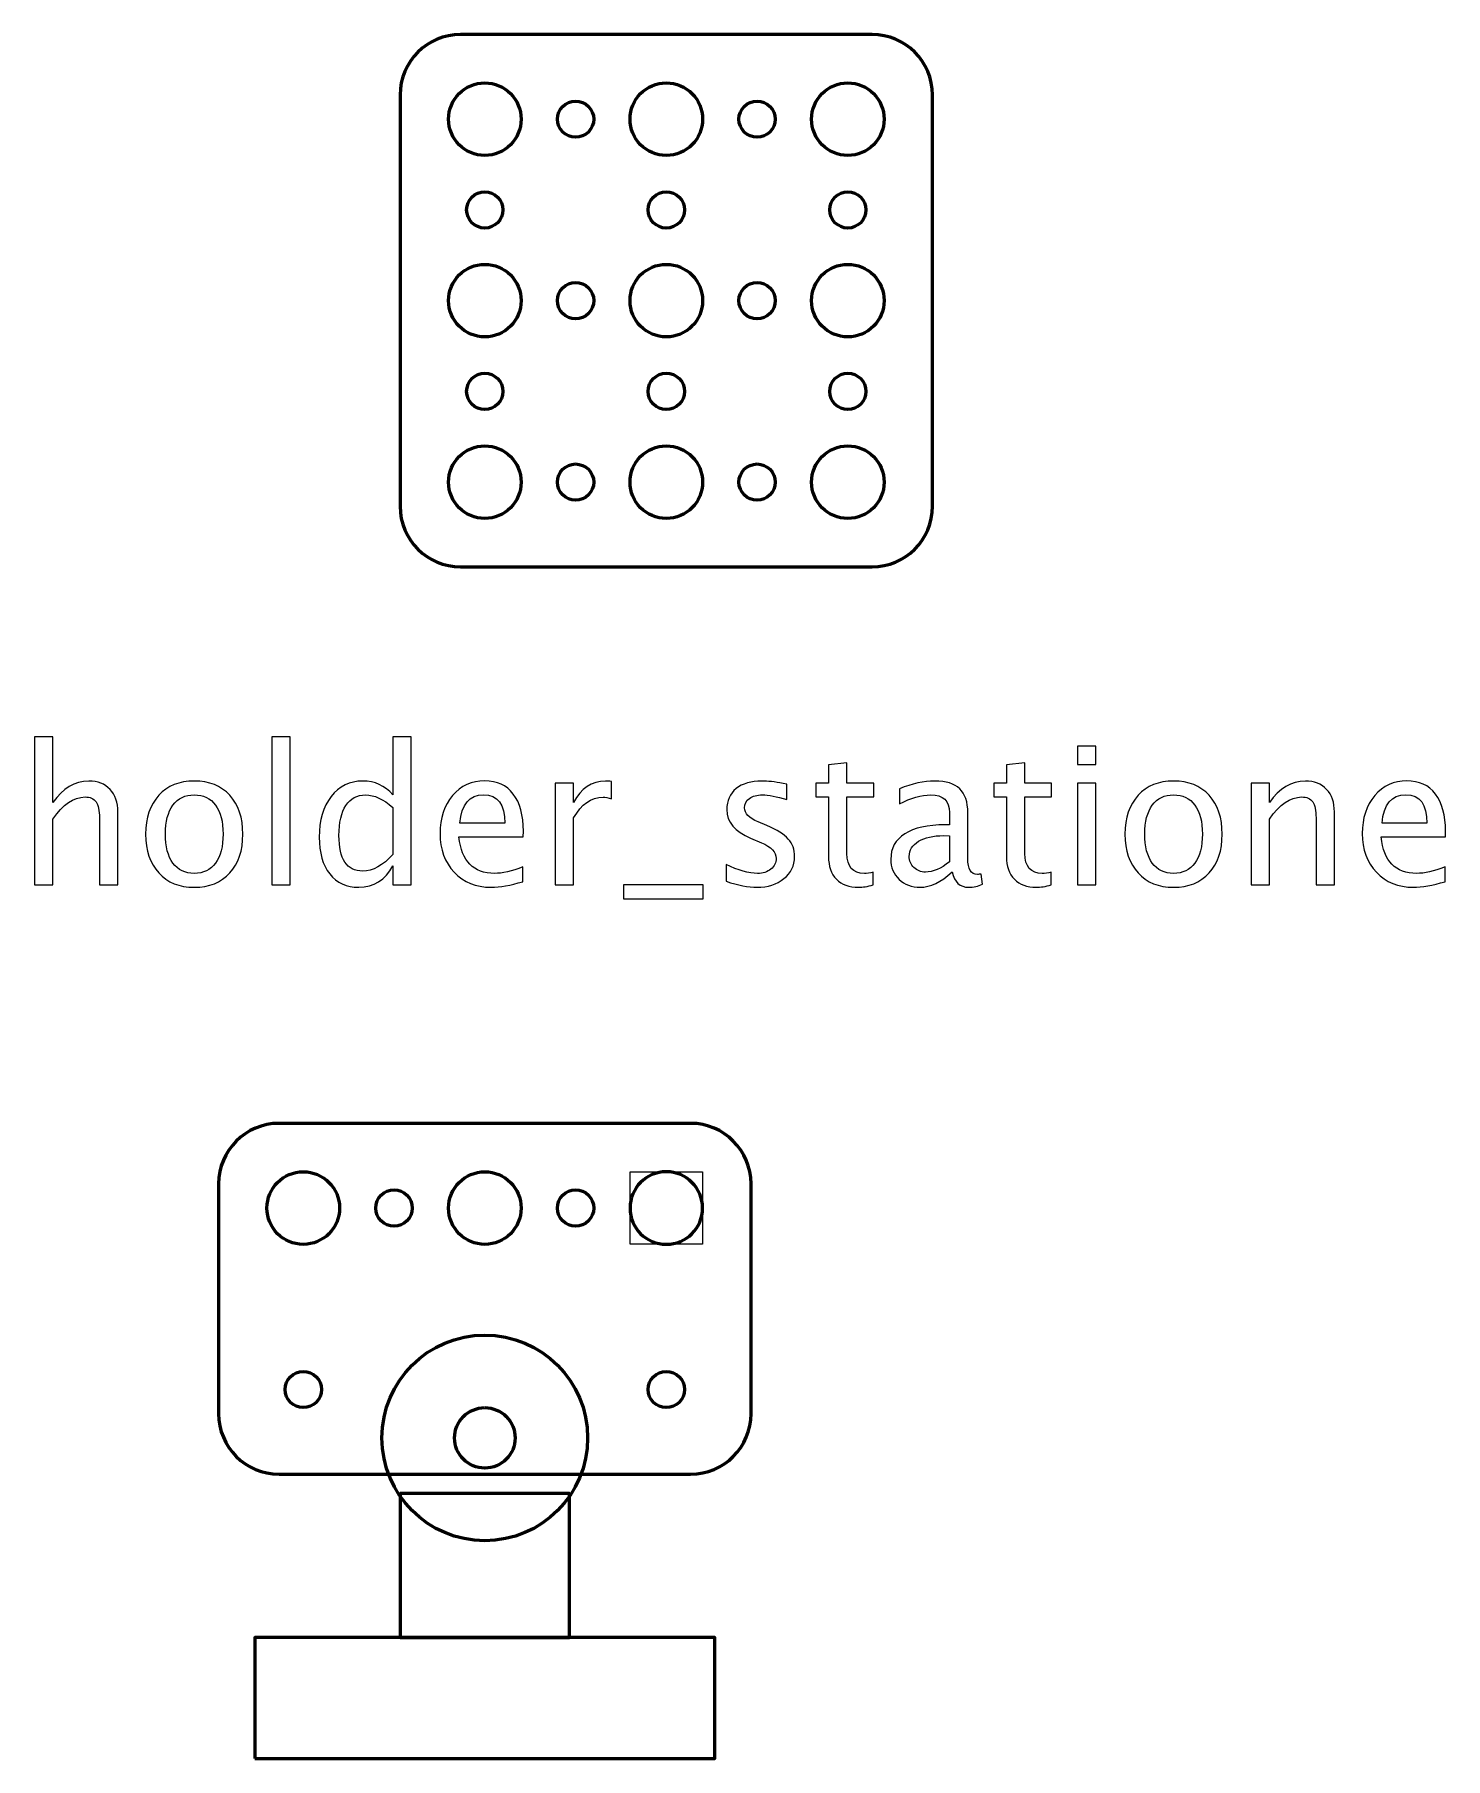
# Model space of a CAD drawing. Header units: centimetres. Extents: x -73 to 73, y -61 to 74.
# Drawn here: x -60.72 to -49.06, y 40.45 to 54.7 of the extents above; entities that cross this region are included whole.
import ezdxf

# ---------------------------------------------------------------- set-up
doc = ezdxf.new("R2010")
doc.units = ezdxf.units.CM
doc.header["$MEASUREMENT"] = 0
doc.layers.add('Layer 1', color=7, linetype='Continuous')

msp = doc.modelspace()

# ---------------------------------------------------------------- linework, layer by layer
at = {"layer": 'Layer 1', "color": 4}
msp.add_lwpolyline([(-55.8, 45.3), (-55.2, 45.3), (-55.2, 44.7), (-55.8, 44.7), (-55.8, 45.3)], close=True, dxfattribs=at)
at = {"layer": 'Layer 1', "lineweight": 53}
for points in [[(-57.70002, 41.45001), (-56.30002, 41.45001), (-56.30002, 42.64017), (-57.70002, 42.64017), (-57.70002, 41.45001)], [(-58.90002, 40.45), (-55.10002, 40.45), (-55.10002, 41.45), (-58.90002, 41.45), (-58.90002, 40.45)]]:
    msp.add_lwpolyline(points, close=True, dxfattribs=at)
for centre, major_axis in [((-56.99999, 53.99999), (0, 0.30001)), ((-55.49999, 53.99999), (0, 0.30001)), ((-53.99999, 53.99999), (0, 0.30001)), ((-56.25, 54), (0, 0.15)), ((-54.75, 54), (0, 0.15)), ((-57, 53.25), (0, 0.15)), ((-55.5, 53.25), (0, 0.15)), ((-54, 53.25), (0, 0.15)), ((-56.99999, 52.49999), (0, 0.30001)), ((-55.49999, 52.49999), (0, 0.30001)), ((-53.99999, 52.49999), (0, 0.30001)), ((-56.25, 52.5), (0, 0.15)), ((-54.75, 52.5), (0, 0.15)), ((-57, 51.75), (0, 0.15)), ((-55.5, 51.75), (0, 0.15)), ((-54, 51.75), (0, 0.15)), ((-56.99999, 50.99999), (0, 0.30001)), ((-55.49999, 50.99999), (0, 0.30001)), ((-53.99999, 50.99999), (0, 0.30001)), ((-56.25, 51), (0, 0.15)), ((-54.75, 51), (0, 0.15)), ((-57, 43.1), (0, 0.85)), ((-57, 43.1), (0, 0.25))]:
    msp.add_ellipse(centre, major_axis=major_axis, ratio=1, dxfattribs=at)
at = {"layer": 'Layer 1', "color": 4, "lineweight": 53}
for centre, major_axis in [((-58.49999, 44.99999), (0, 0.30001)), ((-56.99999, 44.99999), (0, 0.30001)), ((-57.75, 45), (0, 0.15)), ((-56.25, 45), (0, 0.15)), ((-58.5, 43.5), (0, 0.15)), ((-55.5, 43.5), (0, 0.15))]:
    msp.add_ellipse(centre, major_axis=major_axis, ratio=1, dxfattribs=at)
at = {"layer": 'Layer 1', "lineweight": 53}
msp.add_open_spline([(-57.7, 50.8), (-57.7, 50.8), (-57.7, 54.2), (-57.7, 54.2), (-57.7, 54.2), (-57.7, 54.47614), (-57.47614, 54.7), (-57.2, 54.7), (-57.2, 54.7), (-57.2, 54.7), (-53.8, 54.7), (-53.8, 54.7), (-53.8, 54.7), (-53.52386, 54.7), (-53.3, 54.47614), (-53.3, 54.2), (-53.3, 54.2), (-53.3, 54.2), (-53.3, 50.8), (-53.3, 50.8), (-53.3, 50.8), (-53.3, 50.52386), (-53.52386, 50.3), (-53.8, 50.3), (-53.8, 50.3), (-53.8, 50.3), (-57.2, 50.3), (-57.2, 50.3), (-57.2, 50.3), (-57.47614, 50.3), (-57.7, 50.52386), (-57.7, 50.8)], degree=3, knots=[0, 0, 0, 0, 0.11111111, 0.11111111, 0.11111111, 0.11111111, 0.22222222, 0.22222222, 0.22222222, 0.22222222, 0.33333333, 0.33333333, 0.33333333, 0.33333333, 0.44444444, 0.44444444, 0.44444444, 0.44444444, 0.55555556, 0.55555556, 0.55555556, 0.55555556, 0.66666667, 0.66666667, 0.66666667, 0.66666667, 0.77777778, 0.77777778, 0.77777778, 0.77777778, 1, 1, 1, 1], dxfattribs=at)
at = {"layer": 'Layer 1'}
for points, knots in [([(-60.72135, 47.67044), (-60.72135, 47.67044), (-60.72135, 48.8944), (-60.72135, 48.8944), (-60.72135, 48.8944), (-60.72135, 48.8944), (-60.56895, 48.8944), (-60.56895, 48.8944), (-60.56895, 48.8944), (-60.56895, 48.8944), (-60.56895, 48.3528), (-60.56895, 48.3528), (-60.56895, 48.3528), (-60.48825, 48.47054), (-60.3893, 48.52928), (-60.27235, 48.52928), (-60.27235, 48.52928), (-60.1988, 48.52928), (-60.14032, 48.50626), (-60.0972, 48.45996), (-60.0972, 48.45996), (-60.05407, 48.41392), (-60.03237, 48.35174), (-60.03237, 48.27395), (-60.03237, 48.27395), (-60.03237, 48.27395), (-60.03237, 47.67044), (-60.03237, 47.67044), (-60.03237, 47.67044), (-60.03237, 47.67044), (-60.18477, 47.67044), (-60.18477, 47.67044), (-60.18477, 47.67044), (-60.18477, 47.67044), (-60.18477, 48.22421), (-60.18477, 48.22421), (-60.18477, 48.22421), (-60.18477, 48.28665), (-60.19404, 48.3311), (-60.21229, 48.35756), (-60.21229, 48.35756), (-60.23081, 48.38429), (-60.26124, 48.39752), (-60.30384, 48.39752), (-60.30384, 48.39752), (-60.3975, 48.39752), (-60.48587, 48.3364), (-60.56895, 48.21416), (-60.56895, 48.21416), (-60.56895, 48.21416), (-60.56895, 47.67044), (-60.56895, 47.67044), (-60.56895, 47.67044), (-60.56895, 47.67044), (-60.72135, 47.67044), (-60.72135, 47.67044)], [0, 0, 0, 0, 0.06666667, 0.06666667, 0.06666667, 0.06666667, 0.13333333, 0.13333333, 0.13333333, 0.13333333, 0.2, 0.2, 0.2, 0.2, 0.26666667, 0.26666667, 0.26666667, 0.26666667, 0.33333333, 0.33333333, 0.33333333, 0.33333333, 0.4, 0.4, 0.4, 0.4, 0.46666667, 0.46666667, 0.46666667, 0.46666667, 0.53333333, 0.53333333, 0.53333333, 0.53333333, 0.6, 0.6, 0.6, 0.6, 0.66666667, 0.66666667, 0.66666667, 0.66666667, 0.73333333, 0.73333333, 0.73333333, 0.73333333, 0.8, 0.8, 0.8, 0.8, 0.86666667, 0.86666667, 0.86666667, 0.86666667, 1, 1, 1, 1]), ([(-58.76079, 47.67044), (-58.76079, 47.67044), (-58.76079, 48.8944), (-58.76079, 48.8944), (-58.76079, 48.8944), (-58.76079, 48.8944), (-58.60839, 48.8944), (-58.60839, 48.8944), (-58.60839, 48.8944), (-58.60839, 48.8944), (-58.60839, 47.67044), (-58.60839, 47.67044), (-58.60839, 47.67044), (-58.60839, 47.67044), (-58.76079, 47.67044), (-58.76079, 47.67044)], [0, 0, 0, 0, 0.2, 0.2, 0.2, 0.2, 0.4, 0.4, 0.4, 0.4, 0.6, 0.6, 0.6, 0.6, 1, 1, 1, 1]), ([(-57.76066, 47.67044), (-57.76066, 47.67044), (-57.76066, 47.8284), (-57.76066, 47.8284), (-57.76066, 47.8284), (-57.82284, 47.71039), (-57.9165, 47.65139), (-58.04165, 47.65139), (-58.04165, 47.65139), (-58.14325, 47.65139), (-58.22315, 47.68817), (-58.28136, 47.76199), (-58.28136, 47.76199), (-58.33957, 47.8358), (-58.36867, 47.93661), (-58.36867, 48.0644), (-58.36867, 48.0644), (-58.36867, 48.2041), (-58.3356, 48.31655), (-58.26972, 48.40175), (-58.26972, 48.40175), (-58.20357, 48.48668), (-58.11679, 48.52928), (-58.00911, 48.52928), (-58.00911, 48.52928), (-57.90936, 48.52928), (-57.82628, 48.49118), (-57.76066, 48.41471), (-57.76066, 48.41471), (-57.76066, 48.41471), (-57.76066, 48.8944), (-57.76066, 48.8944), (-57.76066, 48.8944), (-57.76066, 48.8944), (-57.60826, 48.8944), (-57.60826, 48.8944), (-57.60826, 48.8944), (-57.60826, 48.8944), (-57.60826, 47.67044), (-57.60826, 47.67044), (-57.60826, 47.67044), (-57.60826, 47.67044), (-57.76066, 47.67044), (-57.76066, 47.67044)], [0, 0, 0, 0, 0.08333333, 0.08333333, 0.08333333, 0.08333333, 0.16666667, 0.16666667, 0.16666667, 0.16666667, 0.25, 0.25, 0.25, 0.25, 0.33333333, 0.33333333, 0.33333333, 0.33333333, 0.41666667, 0.41666667, 0.41666667, 0.41666667, 0.5, 0.5, 0.5, 0.5, 0.58333333, 0.58333333, 0.58333333, 0.58333333, 0.66666667, 0.66666667, 0.66666667, 0.66666667, 0.75, 0.75, 0.75, 0.75, 0.83333333, 0.83333333, 0.83333333, 0.83333333, 1, 1, 1, 1]), ([(-52.10175, 48.6658), (-52.10175, 48.6658), (-52.10175, 48.8182), (-52.10175, 48.8182), (-52.10175, 48.8182), (-52.10175, 48.8182), (-51.94935, 48.8182), (-51.94935, 48.8182), (-51.94935, 48.8182), (-51.94935, 48.8182), (-51.94935, 48.6658), (-51.94935, 48.6658), (-51.94935, 48.6658), (-51.94935, 48.6658), (-52.10175, 48.6658), (-52.10175, 48.6658)], [0, 0, 0, 0, 0.2, 0.2, 0.2, 0.2, 0.4, 0.4, 0.4, 0.4, 0.6, 0.6, 0.6, 0.6, 1, 1, 1, 1]), ([(-53.78953, 47.6707), (-53.83663, 47.65774), (-53.87764, 47.65139), (-53.9123, 47.65139), (-53.9123, 47.65139), (-53.99009, 47.65139), (-54.05068, 47.67362), (-54.09407, 47.71807), (-54.09407, 47.71807), (-54.13772, 47.76252), (-54.15942, 47.82416), (-54.15942, 47.90327), (-54.15942, 47.90327), (-54.15942, 47.90327), (-54.15942, 48.39752), (-54.15942, 48.39752), (-54.15942, 48.39752), (-54.15942, 48.39752), (-54.26472, 48.39752), (-54.26472, 48.39752), (-54.26472, 48.39752), (-54.26472, 48.39752), (-54.26472, 48.51182), (-54.26472, 48.51182), (-54.26472, 48.51182), (-54.26472, 48.51182), (-54.15942, 48.51182), (-54.15942, 48.51182), (-54.15942, 48.51182), (-54.15942, 48.51182), (-54.15942, 48.66395), (-54.15942, 48.66395), (-54.15942, 48.66395), (-54.15942, 48.66395), (-54.00702, 48.6785), (-54.00702, 48.6785), (-54.00702, 48.6785), (-54.00702, 48.6785), (-54.00702, 48.51182), (-54.00702, 48.51182), (-54.00702, 48.51182), (-54.00702, 48.51182), (-53.78636, 48.51182), (-53.78636, 48.51182), (-53.78636, 48.51182), (-53.78636, 48.51182), (-53.78636, 48.39752), (-53.78636, 48.39752), (-53.78636, 48.39752), (-53.78636, 48.39752), (-54.00702, 48.39752), (-54.00702, 48.39752), (-54.00702, 48.39752), (-54.00702, 48.39752), (-54.00702, 47.93079), (-54.00702, 47.93079), (-54.00702, 47.93079), (-54.00702, 47.82072), (-53.95913, 47.76569), (-53.86362, 47.76569), (-53.86362, 47.76569), (-53.84324, 47.76569), (-53.81864, 47.76913), (-53.78953, 47.77574), (-53.78953, 47.77574), (-53.78953, 47.77574), (-53.78953, 47.6707), (-53.78953, 47.6707)], [0, 0, 0, 0, 0.05555556, 0.05555556, 0.05555556, 0.05555556, 0.11111111, 0.11111111, 0.11111111, 0.11111111, 0.16666667, 0.16666667, 0.16666667, 0.16666667, 0.22222222, 0.22222222, 0.22222222, 0.22222222, 0.27777778, 0.27777778, 0.27777778, 0.27777778, 0.33333333, 0.33333333, 0.33333333, 0.33333333, 0.38888889, 0.38888889, 0.38888889, 0.38888889, 0.44444444, 0.44444444, 0.44444444, 0.44444444, 0.5, 0.5, 0.5, 0.5, 0.55555556, 0.55555556, 0.55555556, 0.55555556, 0.61111111, 0.61111111, 0.61111111, 0.61111111, 0.66666667, 0.66666667, 0.66666667, 0.66666667, 0.72222222, 0.72222222, 0.72222222, 0.72222222, 0.77777778, 0.77777778, 0.77777778, 0.77777778, 0.83333333, 0.83333333, 0.83333333, 0.83333333, 0.88888889, 0.88888889, 0.88888889, 0.88888889, 1, 1, 1, 1]), ([(-52.31924, 47.6707), (-52.36634, 47.65774), (-52.40735, 47.65139), (-52.44201, 47.65139), (-52.44201, 47.65139), (-52.5198, 47.65139), (-52.58039, 47.67362), (-52.62378, 47.71807), (-52.62378, 47.71807), (-52.66743, 47.76252), (-52.68913, 47.82416), (-52.68913, 47.90327), (-52.68913, 47.90327), (-52.68913, 47.90327), (-52.68913, 48.39752), (-52.68913, 48.39752), (-52.68913, 48.39752), (-52.68913, 48.39752), (-52.79443, 48.39752), (-52.79443, 48.39752), (-52.79443, 48.39752), (-52.79443, 48.39752), (-52.79443, 48.51182), (-52.79443, 48.51182), (-52.79443, 48.51182), (-52.79443, 48.51182), (-52.68913, 48.51182), (-52.68913, 48.51182), (-52.68913, 48.51182), (-52.68913, 48.51182), (-52.68913, 48.66395), (-52.68913, 48.66395), (-52.68913, 48.66395), (-52.68913, 48.66395), (-52.53673, 48.6785), (-52.53673, 48.6785), (-52.53673, 48.6785), (-52.53673, 48.6785), (-52.53673, 48.51182), (-52.53673, 48.51182), (-52.53673, 48.51182), (-52.53673, 48.51182), (-52.31607, 48.51182), (-52.31607, 48.51182), (-52.31607, 48.51182), (-52.31607, 48.51182), (-52.31607, 48.39752), (-52.31607, 48.39752), (-52.31607, 48.39752), (-52.31607, 48.39752), (-52.53673, 48.39752), (-52.53673, 48.39752), (-52.53673, 48.39752), (-52.53673, 48.39752), (-52.53673, 47.93079), (-52.53673, 47.93079), (-52.53673, 47.93079), (-52.53673, 47.82072), (-52.48884, 47.76569), (-52.39333, 47.76569), (-52.39333, 47.76569), (-52.37295, 47.76569), (-52.34835, 47.76913), (-52.31924, 47.77574), (-52.31924, 47.77574), (-52.31924, 47.77574), (-52.31924, 47.6707), (-52.31924, 47.6707)], [0, 0, 0, 0, 0.05555556, 0.05555556, 0.05555556, 0.05555556, 0.11111111, 0.11111111, 0.11111111, 0.11111111, 0.16666667, 0.16666667, 0.16666667, 0.16666667, 0.22222222, 0.22222222, 0.22222222, 0.22222222, 0.27777778, 0.27777778, 0.27777778, 0.27777778, 0.33333333, 0.33333333, 0.33333333, 0.33333333, 0.38888889, 0.38888889, 0.38888889, 0.38888889, 0.44444444, 0.44444444, 0.44444444, 0.44444444, 0.5, 0.5, 0.5, 0.5, 0.55555556, 0.55555556, 0.55555556, 0.55555556, 0.61111111, 0.61111111, 0.61111111, 0.61111111, 0.66666667, 0.66666667, 0.66666667, 0.66666667, 0.72222222, 0.72222222, 0.72222222, 0.72222222, 0.77777778, 0.77777778, 0.77777778, 0.77777778, 0.83333333, 0.83333333, 0.83333333, 0.83333333, 0.88888889, 0.88888889, 0.88888889, 0.88888889, 1, 1, 1, 1]), ([(-59.40108, 47.65139), (-59.52464, 47.65139), (-59.62253, 47.69081), (-59.6945, 47.76966), (-59.6945, 47.76966), (-59.76673, 47.8485), (-59.80271, 47.95566), (-59.80271, 48.09086), (-59.80271, 48.09086), (-59.80271, 48.2258), (-59.76673, 48.33269), (-59.6945, 48.41127), (-59.6945, 48.41127), (-59.62253, 48.48985), (-59.52464, 48.52928), (-59.40108, 48.52928), (-59.40108, 48.52928), (-59.27752, 48.52928), (-59.17962, 48.48985), (-59.10765, 48.41127), (-59.10765, 48.41127), (-59.03542, 48.33269), (-58.99944, 48.2258), (-58.99944, 48.09086), (-58.99944, 48.09086), (-58.99944, 47.95566), (-59.03542, 47.8485), (-59.10765, 47.76966), (-59.10765, 47.76966), (-59.17962, 47.69081), (-59.27752, 47.65139), (-59.40108, 47.65139)], [0, 0, 0, 0, 0.11111111, 0.11111111, 0.11111111, 0.11111111, 0.22222222, 0.22222222, 0.22222222, 0.22222222, 0.33333333, 0.33333333, 0.33333333, 0.33333333, 0.44444444, 0.44444444, 0.44444444, 0.44444444, 0.55555556, 0.55555556, 0.55555556, 0.55555556, 0.66666667, 0.66666667, 0.66666667, 0.66666667, 0.77777778, 0.77777778, 0.77777778, 0.77777778, 1, 1, 1, 1]), ([(-56.68539, 47.69743), (-56.78779, 47.66674), (-56.87536, 47.65139), (-56.94839, 47.65139), (-56.94839, 47.65139), (-57.07301, 47.65139), (-57.17434, 47.69267), (-57.25239, 47.77495), (-57.25239, 47.77495), (-57.33045, 47.85724), (-57.3696, 47.96386), (-57.3696, 48.0951), (-57.3696, 48.0951), (-57.3696, 48.22236), (-57.33521, 48.32687), (-57.26615, 48.40863), (-57.26615, 48.40863), (-57.1971, 48.49012), (-57.10873, 48.53087), (-57.00104, 48.53087), (-57.00104, 48.53087), (-56.89918, 48.53087), (-56.82033, 48.49462), (-56.76477, 48.42212), (-56.76477, 48.42212), (-56.7092, 48.34963), (-56.68142, 48.24697), (-56.68142, 48.11388), (-56.68142, 48.11388), (-56.68142, 48.11388), (-56.68222, 48.06732), (-56.68222, 48.06732), (-56.68222, 48.06732), (-56.68222, 48.06732), (-57.21403, 48.06732), (-57.21403, 48.06732), (-57.21403, 48.06732), (-57.1918, 47.86623), (-57.09364, 47.76569), (-56.91981, 47.76569), (-56.91981, 47.76569), (-56.85605, 47.76569), (-56.778, 47.78368), (-56.68539, 47.81967), (-56.68539, 47.81967), (-56.68539, 47.81967), (-56.68539, 47.69743), (-56.68539, 47.69743)], [0, 0, 0, 0, 0.07692308, 0.07692308, 0.07692308, 0.07692308, 0.15384615, 0.15384615, 0.15384615, 0.15384615, 0.23076923, 0.23076923, 0.23076923, 0.23076923, 0.30769231, 0.30769231, 0.30769231, 0.30769231, 0.38461538, 0.38461538, 0.38461538, 0.38461538, 0.46153846, 0.46153846, 0.46153846, 0.46153846, 0.53846154, 0.53846154, 0.53846154, 0.53846154, 0.61538462, 0.61538462, 0.61538462, 0.61538462, 0.69230769, 0.69230769, 0.69230769, 0.69230769, 0.76923077, 0.76923077, 0.76923077, 0.76923077, 0.84615385, 0.84615385, 0.84615385, 0.84615385, 1, 1, 1, 1]), ([(-56.41843, 47.67044), (-56.41843, 47.67044), (-56.41843, 48.51182), (-56.41843, 48.51182), (-56.41843, 48.51182), (-56.41843, 48.51182), (-56.26603, 48.51182), (-56.26603, 48.51182), (-56.26603, 48.51182), (-56.26603, 48.51182), (-56.26603, 48.3528), (-56.26603, 48.3528), (-56.26603, 48.3528), (-56.20544, 48.47054), (-56.1176, 48.52928), (-56.00224, 48.52928), (-56.00224, 48.52928), (-55.98663, 48.52928), (-55.97023, 48.52795), (-55.95329, 48.52531), (-55.95329, 48.52531), (-55.95329, 48.52531), (-55.95329, 48.3827), (-55.95329, 48.3827), (-55.95329, 48.3827), (-55.97975, 48.39143), (-56.00303, 48.39593), (-56.02314, 48.39593), (-56.02314, 48.39593), (-56.11998, 48.39593), (-56.20094, 48.33878), (-56.26603, 48.22421), (-56.26603, 48.22421), (-56.26603, 48.22421), (-56.26603, 47.67044), (-56.26603, 47.67044), (-56.26603, 47.67044), (-56.26603, 47.67044), (-56.41843, 47.67044), (-56.41843, 47.67044)], [0, 0, 0, 0, 0.09090909, 0.09090909, 0.09090909, 0.09090909, 0.18181818, 0.18181818, 0.18181818, 0.18181818, 0.27272727, 0.27272727, 0.27272727, 0.27272727, 0.36363636, 0.36363636, 0.36363636, 0.36363636, 0.45454545, 0.45454545, 0.45454545, 0.45454545, 0.54545455, 0.54545455, 0.54545455, 0.54545455, 0.63636364, 0.63636364, 0.63636364, 0.63636364, 0.72727273, 0.72727273, 0.72727273, 0.72727273, 0.81818182, 0.81818182, 0.81818182, 0.81818182, 1, 1, 1, 1]), ([(-55.00529, 47.7006), (-55.00529, 47.7006), (-55.00529, 47.8403), (-55.00529, 47.8403), (-55.00529, 47.8403), (-54.90554, 47.79056), (-54.81903, 47.76569), (-54.74521, 47.76569), (-54.74521, 47.76569), (-54.70129, 47.76569), (-54.66477, 47.7776), (-54.63593, 47.80141), (-54.63593, 47.80141), (-54.60709, 47.82496), (-54.59254, 47.85459), (-54.59254, 47.89031), (-54.59254, 47.89031), (-54.59254, 47.94243), (-54.63302, 47.98556), (-54.71399, 48.01969), (-54.71399, 48.01969), (-54.71399, 48.01969), (-54.80315, 48.05753), (-54.80315, 48.05753), (-54.80315, 48.05753), (-54.93465, 48.11203), (-55.00053, 48.19088), (-55.00053, 48.29327), (-55.00053, 48.29327), (-55.00053, 48.36656), (-54.9746, 48.42424), (-54.92274, 48.46631), (-54.92274, 48.46631), (-54.87088, 48.50838), (-54.79971, 48.52928), (-54.70949, 48.52928), (-54.70949, 48.52928), (-54.66266, 48.52928), (-54.60445, 48.52293), (-54.53539, 48.50996), (-54.53539, 48.50996), (-54.53539, 48.50996), (-54.50364, 48.50388), (-54.50364, 48.50388), (-54.50364, 48.50388), (-54.50364, 48.50388), (-54.50364, 48.37688), (-54.50364, 48.37688), (-54.50364, 48.37688), (-54.58857, 48.40228), (-54.65631, 48.41498), (-54.70684, 48.41498), (-54.70684, 48.41498), (-54.75129, 48.41498), (-54.78648, 48.40519), (-54.8132, 48.38587), (-54.8132, 48.38587), (-54.83966, 48.36656), (-54.85289, 48.34063), (-54.85289, 48.30809), (-54.85289, 48.30809), (-54.85289, 48.26231), (-54.81585, 48.22342), (-54.7415, 48.19193), (-54.7415, 48.19193), (-54.7415, 48.19193), (-54.66821, 48.16098), (-54.66821, 48.16098), (-54.66821, 48.16098), (-54.58513, 48.12605), (-54.5264, 48.08901), (-54.492, 48.05012), (-54.492, 48.05012), (-54.45734, 48.01122), (-54.44014, 47.96254), (-54.44014, 47.90433), (-54.44014, 47.90433), (-54.44014, 47.83051), (-54.46925, 47.76992), (-54.52772, 47.72256), (-54.52772, 47.72256), (-54.58593, 47.6752), (-54.66054, 47.65139), (-54.75129, 47.65139), (-54.75129, 47.65139), (-54.82114, 47.65139), (-54.90554, 47.66779), (-55.00529, 47.7006)], [0, 0, 0, 0, 0.04347826, 0.04347826, 0.04347826, 0.04347826, 0.08695652, 0.08695652, 0.08695652, 0.08695652, 0.13043478, 0.13043478, 0.13043478, 0.13043478, 0.17391304, 0.17391304, 0.17391304, 0.17391304, 0.2173913, 0.2173913, 0.2173913, 0.2173913, 0.26086957, 0.26086957, 0.26086957, 0.26086957, 0.30434783, 0.30434783, 0.30434783, 0.30434783, 0.34782609, 0.34782609, 0.34782609, 0.34782609, 0.39130435, 0.39130435, 0.39130435, 0.39130435, 0.43478261, 0.43478261, 0.43478261, 0.43478261, 0.47826087, 0.47826087, 0.47826087, 0.47826087, 0.52173913, 0.52173913, 0.52173913, 0.52173913, 0.56521739, 0.56521739, 0.56521739, 0.56521739, 0.60869565, 0.60869565, 0.60869565, 0.60869565, 0.65217391, 0.65217391, 0.65217391, 0.65217391, 0.69565217, 0.69565217, 0.69565217, 0.69565217, 0.73913043, 0.73913043, 0.73913043, 0.73913043, 0.7826087, 0.7826087, 0.7826087, 0.7826087, 0.82608696, 0.82608696, 0.82608696, 0.82608696, 0.86956522, 0.86956522, 0.86956522, 0.86956522, 0.91304348, 0.91304348, 0.91304348, 0.91304348, 1, 1, 1, 1]), ([(-53.13839, 47.7776), (-53.22993, 47.69346), (-53.31804, 47.65139), (-53.40271, 47.65139), (-53.40271, 47.65139), (-53.47229, 47.65139), (-53.53024, 47.67309), (-53.57601, 47.71674), (-53.57601, 47.71674), (-53.62205, 47.7604), (-53.64506, 47.81543), (-53.64506, 47.88184), (-53.64506, 47.88184), (-53.64506, 47.97365), (-53.60644, 48.0443), (-53.52918, 48.09351), (-53.52918, 48.09351), (-53.45192, 48.14272), (-53.34106, 48.16733), (-53.1966, 48.16733), (-53.1966, 48.16733), (-53.1966, 48.16733), (-53.16088, 48.16733), (-53.16088, 48.16733), (-53.16088, 48.16733), (-53.16088, 48.16733), (-53.16088, 48.26866), (-53.16088, 48.26866), (-53.16088, 48.26866), (-53.16088, 48.36629), (-53.21168, 48.41498), (-53.31354, 48.41498), (-53.31354, 48.41498), (-53.39239, 48.41498), (-53.47864, 48.39011), (-53.57204, 48.34037), (-53.57204, 48.34037), (-53.57204, 48.34037), (-53.57204, 48.46578), (-53.57204, 48.46578), (-53.57204, 48.46578), (-53.46938, 48.50811), (-53.37254, 48.52928), (-53.28179, 48.52928), (-53.28179, 48.52928), (-53.18839, 48.52928), (-53.11934, 48.50811), (-53.07515, 48.46551), (-53.07515, 48.46551), (-53.0307, 48.42292), (-53.00848, 48.3573), (-53.00848, 48.26866), (-53.00848, 48.26866), (-53.00848, 48.26866), (-53.00848, 47.88846), (-53.00848, 47.88846), (-53.00848, 47.88846), (-53.00848, 47.80141), (-52.98175, 47.75775), (-52.92804, 47.75775), (-52.92804, 47.75775), (-52.92143, 47.75775), (-52.91164, 47.75881), (-52.89868, 47.76093), (-52.89868, 47.76093), (-52.89868, 47.76093), (-52.88783, 47.67626), (-52.88783, 47.67626), (-52.88783, 47.67626), (-52.92249, 47.65959), (-52.96059, 47.65139), (-53.00239, 47.65139), (-53.00239, 47.65139), (-53.07356, 47.65139), (-53.11881, 47.69346), (-53.13839, 47.7776)], [0, 0, 0, 0, 0.05, 0.05, 0.05, 0.05, 0.1, 0.1, 0.1, 0.1, 0.15, 0.15, 0.15, 0.15, 0.2, 0.2, 0.2, 0.2, 0.25, 0.25, 0.25, 0.25, 0.3, 0.3, 0.3, 0.3, 0.35, 0.35, 0.35, 0.35, 0.4, 0.4, 0.4, 0.4, 0.45, 0.45, 0.45, 0.45, 0.5, 0.5, 0.5, 0.5, 0.55, 0.55, 0.55, 0.55, 0.6, 0.6, 0.6, 0.6, 0.65, 0.65, 0.65, 0.65, 0.7, 0.7, 0.7, 0.7, 0.75, 0.75, 0.75, 0.75, 0.8, 0.8, 0.8, 0.8, 0.85, 0.85, 0.85, 0.85, 0.9, 0.9, 0.9, 0.9, 1, 1, 1, 1]), ([(-52.10175, 47.67044), (-52.10175, 47.67044), (-52.10175, 48.51182), (-52.10175, 48.51182), (-52.10175, 48.51182), (-52.10175, 48.51182), (-51.94935, 48.51182), (-51.94935, 48.51182), (-51.94935, 48.51182), (-51.94935, 48.51182), (-51.94935, 47.67044), (-51.94935, 47.67044), (-51.94935, 47.67044), (-51.94935, 47.67044), (-52.10175, 47.67044), (-52.10175, 47.67044)], [0, 0, 0, 0, 0.2, 0.2, 0.2, 0.2, 0.4, 0.4, 0.4, 0.4, 0.6, 0.6, 0.6, 0.6, 1, 1, 1, 1]), ([(-51.308, 47.65139), (-51.43156, 47.65139), (-51.52945, 47.69081), (-51.60142, 47.76966), (-51.60142, 47.76966), (-51.67365, 47.8485), (-51.70963, 47.95566), (-51.70963, 48.09086), (-51.70963, 48.09086), (-51.70963, 48.2258), (-51.67365, 48.33269), (-51.60142, 48.41127), (-51.60142, 48.41127), (-51.52945, 48.48985), (-51.43156, 48.52928), (-51.308, 48.52928), (-51.308, 48.52928), (-51.18444, 48.52928), (-51.08654, 48.48985), (-51.01457, 48.41127), (-51.01457, 48.41127), (-50.94234, 48.33269), (-50.90636, 48.2258), (-50.90636, 48.09086), (-50.90636, 48.09086), (-50.90636, 47.95566), (-50.94234, 47.8485), (-51.01457, 47.76966), (-51.01457, 47.76966), (-51.08654, 47.69081), (-51.18444, 47.65139), (-51.308, 47.65139)], [0, 0, 0, 0, 0.11111111, 0.11111111, 0.11111111, 0.11111111, 0.22222222, 0.22222222, 0.22222222, 0.22222222, 0.33333333, 0.33333333, 0.33333333, 0.33333333, 0.44444444, 0.44444444, 0.44444444, 0.44444444, 0.55555556, 0.55555556, 0.55555556, 0.55555556, 0.66666667, 0.66666667, 0.66666667, 0.66666667, 0.77777778, 0.77777778, 0.77777778, 0.77777778, 1, 1, 1, 1]), ([(-50.66771, 47.67044), (-50.66771, 47.67044), (-50.66771, 48.51182), (-50.66771, 48.51182), (-50.66771, 48.51182), (-50.66771, 48.51182), (-50.51531, 48.51182), (-50.51531, 48.51182), (-50.51531, 48.51182), (-50.51531, 48.51182), (-50.51531, 48.3528), (-50.51531, 48.3528), (-50.51531, 48.3528), (-50.43461, 48.47054), (-50.33566, 48.52928), (-50.21871, 48.52928), (-50.21871, 48.52928), (-50.14516, 48.52928), (-50.08668, 48.50626), (-50.04356, 48.45996), (-50.04356, 48.45996), (-50.00043, 48.41392), (-49.97873, 48.35174), (-49.97873, 48.27395), (-49.97873, 48.27395), (-49.97873, 48.27395), (-49.97873, 47.67044), (-49.97873, 47.67044), (-49.97873, 47.67044), (-49.97873, 47.67044), (-50.13113, 47.67044), (-50.13113, 47.67044), (-50.13113, 47.67044), (-50.13113, 47.67044), (-50.13113, 48.22421), (-50.13113, 48.22421), (-50.13113, 48.22421), (-50.13113, 48.28665), (-50.1404, 48.3311), (-50.15865, 48.35756), (-50.15865, 48.35756), (-50.17717, 48.38429), (-50.2076, 48.39752), (-50.2502, 48.39752), (-50.2502, 48.39752), (-50.34386, 48.39752), (-50.43223, 48.3364), (-50.51531, 48.21416), (-50.51531, 48.21416), (-50.51531, 48.21416), (-50.51531, 47.67044), (-50.51531, 47.67044), (-50.51531, 47.67044), (-50.51531, 47.67044), (-50.66771, 47.67044), (-50.66771, 47.67044)], [0, 0, 0, 0, 0.06666667, 0.06666667, 0.06666667, 0.06666667, 0.13333333, 0.13333333, 0.13333333, 0.13333333, 0.2, 0.2, 0.2, 0.2, 0.26666667, 0.26666667, 0.26666667, 0.26666667, 0.33333333, 0.33333333, 0.33333333, 0.33333333, 0.4, 0.4, 0.4, 0.4, 0.46666667, 0.46666667, 0.46666667, 0.46666667, 0.53333333, 0.53333333, 0.53333333, 0.53333333, 0.6, 0.6, 0.6, 0.6, 0.66666667, 0.66666667, 0.66666667, 0.66666667, 0.73333333, 0.73333333, 0.73333333, 0.73333333, 0.8, 0.8, 0.8, 0.8, 0.86666667, 0.86666667, 0.86666667, 0.86666667, 1, 1, 1, 1]), ([(-49.06486, 47.69743), (-49.16726, 47.66674), (-49.25483, 47.65139), (-49.32786, 47.65139), (-49.32786, 47.65139), (-49.45248, 47.65139), (-49.55381, 47.69267), (-49.63186, 47.77495), (-49.63186, 47.77495), (-49.70992, 47.85724), (-49.74907, 47.96386), (-49.74907, 48.0951), (-49.74907, 48.0951), (-49.74907, 48.22236), (-49.71468, 48.32687), (-49.64562, 48.40863), (-49.64562, 48.40863), (-49.57657, 48.49012), (-49.4882, 48.53087), (-49.38051, 48.53087), (-49.38051, 48.53087), (-49.27865, 48.53087), (-49.1998, 48.49462), (-49.14424, 48.42212), (-49.14424, 48.42212), (-49.08867, 48.34963), (-49.06089, 48.24697), (-49.06089, 48.11388), (-49.06089, 48.11388), (-49.06089, 48.11388), (-49.06169, 48.06732), (-49.06169, 48.06732), (-49.06169, 48.06732), (-49.06169, 48.06732), (-49.5935, 48.06732), (-49.5935, 48.06732), (-49.5935, 48.06732), (-49.57127, 47.86623), (-49.47311, 47.76569), (-49.29928, 47.76569), (-49.29928, 47.76569), (-49.23552, 47.76569), (-49.15747, 47.78368), (-49.06486, 47.81967), (-49.06486, 47.81967), (-49.06486, 47.81967), (-49.06486, 47.69743), (-49.06486, 47.69743)], [0, 0, 0, 0, 0.07692308, 0.07692308, 0.07692308, 0.07692308, 0.15384615, 0.15384615, 0.15384615, 0.15384615, 0.23076923, 0.23076923, 0.23076923, 0.23076923, 0.30769231, 0.30769231, 0.30769231, 0.30769231, 0.38461538, 0.38461538, 0.38461538, 0.38461538, 0.46153846, 0.46153846, 0.46153846, 0.46153846, 0.53846154, 0.53846154, 0.53846154, 0.53846154, 0.61538462, 0.61538462, 0.61538462, 0.61538462, 0.69230769, 0.69230769, 0.69230769, 0.69230769, 0.76923077, 0.76923077, 0.76923077, 0.76923077, 0.84615385, 0.84615385, 0.84615385, 0.84615385, 1, 1, 1, 1]), ([(-59.40134, 47.76569), (-59.32594, 47.76569), (-59.2672, 47.794), (-59.22539, 47.85089), (-59.22539, 47.85089), (-59.18385, 47.90751), (-59.16295, 47.98768), (-59.16295, 48.09086), (-59.16295, 48.09086), (-59.16295, 48.19379), (-59.18385, 48.27369), (-59.22539, 48.33031), (-59.22539, 48.33031), (-59.2672, 48.38667), (-59.32594, 48.41498), (-59.40134, 48.41498), (-59.40134, 48.41498), (-59.47701, 48.41498), (-59.53575, 48.38667), (-59.57703, 48.33031), (-59.57703, 48.33031), (-59.61856, 48.27369), (-59.6392, 48.19379), (-59.6392, 48.09086), (-59.6392, 48.09086), (-59.6392, 47.98768), (-59.61856, 47.90751), (-59.57703, 47.85089), (-59.57703, 47.85089), (-59.53575, 47.794), (-59.47701, 47.76569), (-59.40134, 47.76569)], [0, 0, 0, 0, 0.11111111, 0.11111111, 0.11111111, 0.11111111, 0.22222222, 0.22222222, 0.22222222, 0.22222222, 0.33333333, 0.33333333, 0.33333333, 0.33333333, 0.44444444, 0.44444444, 0.44444444, 0.44444444, 0.55555556, 0.55555556, 0.55555556, 0.55555556, 0.66666667, 0.66666667, 0.66666667, 0.66666667, 0.77777778, 0.77777778, 0.77777778, 0.77777778, 1, 1, 1, 1]), ([(-57.76066, 48.31047), (-57.83977, 48.38005), (-57.91465, 48.41498), (-57.98556, 48.41498), (-57.98556, 48.41498), (-58.05541, 48.41498), (-58.10938, 48.38587), (-58.14775, 48.3274), (-58.14775, 48.3274), (-58.18611, 48.26919), (-58.20516, 48.18664), (-58.20516, 48.07975), (-58.20516, 48.07975), (-58.20516, 47.88317), (-58.14007, 47.78474), (-58.00964, 47.78474), (-58.00964, 47.78474), (-57.92497, 47.78474), (-57.84189, 47.83104), (-57.76066, 47.92338), (-57.76066, 47.92338), (-57.76066, 47.92338), (-57.76066, 48.31047), (-57.76066, 48.31047)], [0, 0, 0, 0, 0.14285714, 0.14285714, 0.14285714, 0.14285714, 0.28571429, 0.28571429, 0.28571429, 0.28571429, 0.42857143, 0.42857143, 0.42857143, 0.42857143, 0.57142857, 0.57142857, 0.57142857, 0.57142857, 0.71428571, 0.71428571, 0.71428571, 0.71428571, 1, 1, 1, 1]), ([(-57.20609, 48.18162), (-57.20609, 48.18162), (-56.83462, 48.18162), (-56.83462, 48.18162), (-56.83462, 48.18162), (-56.83462, 48.33825), (-56.89309, 48.41657), (-57.00977, 48.41657), (-57.00977, 48.41657), (-57.12725, 48.41657), (-57.1926, 48.33825), (-57.20609, 48.18162)], [0, 0, 0, 0, 0.25, 0.25, 0.25, 0.25, 0.5, 0.5, 0.5, 0.5, 1, 1, 1, 1]), ([(-51.30826, 47.76569), (-51.23286, 47.76569), (-51.17412, 47.794), (-51.13231, 47.85089), (-51.13231, 47.85089), (-51.09077, 47.90751), (-51.06987, 47.98768), (-51.06987, 48.09086), (-51.06987, 48.09086), (-51.06987, 48.19379), (-51.09077, 48.27369), (-51.13231, 48.33031), (-51.13231, 48.33031), (-51.17412, 48.38667), (-51.23286, 48.41498), (-51.30826, 48.41498), (-51.30826, 48.41498), (-51.38393, 48.41498), (-51.44267, 48.38667), (-51.48395, 48.33031), (-51.48395, 48.33031), (-51.52548, 48.27369), (-51.54612, 48.19379), (-51.54612, 48.09086), (-51.54612, 48.09086), (-51.54612, 47.98768), (-51.52548, 47.90751), (-51.48395, 47.85089), (-51.48395, 47.85089), (-51.44267, 47.794), (-51.38393, 47.76569), (-51.30826, 47.76569)], [0, 0, 0, 0, 0.11111111, 0.11111111, 0.11111111, 0.11111111, 0.22222222, 0.22222222, 0.22222222, 0.22222222, 0.33333333, 0.33333333, 0.33333333, 0.33333333, 0.44444444, 0.44444444, 0.44444444, 0.44444444, 0.55555556, 0.55555556, 0.55555556, 0.55555556, 0.66666667, 0.66666667, 0.66666667, 0.66666667, 0.77777778, 0.77777778, 0.77777778, 0.77777778, 1, 1, 1, 1]), ([(-49.58556, 48.18162), (-49.58556, 48.18162), (-49.21409, 48.18162), (-49.21409, 48.18162), (-49.21409, 48.18162), (-49.21409, 48.33825), (-49.27256, 48.41657), (-49.38924, 48.41657), (-49.38924, 48.41657), (-49.50672, 48.41657), (-49.57207, 48.33825), (-49.58556, 48.18162)], [0, 0, 0, 0, 0.25, 0.25, 0.25, 0.25, 0.5, 0.5, 0.5, 0.5, 1, 1, 1, 1]), ([(-53.16088, 47.86068), (-53.16088, 47.86068), (-53.16088, 48.07684), (-53.16088, 48.07684), (-53.16088, 48.07684), (-53.16088, 48.07684), (-53.20983, 48.07843), (-53.20983, 48.07843), (-53.20983, 48.07843), (-53.29449, 48.07843), (-53.36275, 48.06282), (-53.41488, 48.0316), (-53.41488, 48.0316), (-53.46674, 48.00011), (-53.49266, 47.95857), (-53.49266, 47.90671), (-53.49266, 47.90671), (-53.49266, 47.87047), (-53.4797, 47.83977), (-53.45404, 47.81464), (-53.45404, 47.81464), (-53.42811, 47.7895), (-53.39662, 47.7768), (-53.35931, 47.7768), (-53.35931, 47.7768), (-53.29581, 47.7768), (-53.22967, 47.80485), (-53.16088, 47.86068)], [0, 0, 0, 0, 0.125, 0.125, 0.125, 0.125, 0.25, 0.25, 0.25, 0.25, 0.375, 0.375, 0.375, 0.375, 0.5, 0.5, 0.5, 0.5, 0.625, 0.625, 0.625, 0.625, 0.75, 0.75, 0.75, 0.75, 1, 1, 1, 1]), ([(-55.8546, 47.55614), (-55.8546, 47.55614), (-55.8546, 47.67044), (-55.8546, 47.67044), (-55.8546, 47.67044), (-55.8546, 47.67044), (-55.1942, 47.67044), (-55.1942, 47.67044), (-55.1942, 47.67044), (-55.1942, 47.67044), (-55.1942, 47.55614), (-55.1942, 47.55614), (-55.1942, 47.55614), (-55.1942, 47.55614), (-55.8546, 47.55614), (-55.8546, 47.55614)], [0, 0, 0, 0, 0.2, 0.2, 0.2, 0.2, 0.4, 0.4, 0.4, 0.4, 0.6, 0.6, 0.6, 0.6, 1, 1, 1, 1])]:
    msp.add_open_spline(points, degree=3, knots=knots, dxfattribs=at)
at = {"layer": 'Layer 1', "color": 4, "lineweight": 53}
for points, knots in [([(-59.2, 43.3), (-59.2, 43.3), (-59.2, 45.2), (-59.2, 45.2), (-59.2, 45.2), (-59.2, 45.47614), (-58.97614, 45.7), (-58.7, 45.7), (-58.7, 45.7), (-58.7, 45.7), (-55.3, 45.7), (-55.3, 45.7), (-55.3, 45.7), (-55.02386, 45.7), (-54.8, 45.47614), (-54.8, 45.2), (-54.8, 45.2), (-54.8, 45.2), (-54.8, 43.3), (-54.8, 43.3), (-54.8, 43.3), (-54.8, 43.02386), (-55.02386, 42.8), (-55.3, 42.8), (-55.3, 42.8), (-55.3, 42.8), (-58.7, 42.8), (-58.7, 42.8), (-58.7, 42.8), (-58.97614, 42.8), (-59.2, 43.02386), (-59.2, 43.3)], [0, 0, 0, 0, 0.11111111, 0.11111111, 0.11111111, 0.11111111, 0.22222222, 0.22222222, 0.22222222, 0.22222222, 0.33333333, 0.33333333, 0.33333333, 0.33333333, 0.44444444, 0.44444444, 0.44444444, 0.44444444, 0.55555556, 0.55555556, 0.55555556, 0.55555556, 0.66666667, 0.66666667, 0.66666667, 0.66666667, 0.77777778, 0.77777778, 0.77777778, 0.77777778, 1, 1, 1, 1]), ([(-55.5, 45.3), (-55.33431, 45.3), (-55.2, 45.16569), (-55.2, 45), (-55.2, 45), (-55.2, 44.83431), (-55.33431, 44.7), (-55.5, 44.7), (-55.5, 44.7), (-55.66569, 44.7), (-55.8, 44.83431), (-55.8, 45), (-55.8, 45), (-55.8, 45.16569), (-55.66569, 45.3), (-55.5, 45.3)], [0, 0, 0, 0, 0.2, 0.2, 0.2, 0.2, 0.4, 0.4, 0.4, 0.4, 0.6, 0.6, 0.6, 0.6, 1, 1, 1, 1])]:
    msp.add_open_spline(points, degree=3, knots=knots, dxfattribs=at)

doc.saveas('drawing.dxf')
